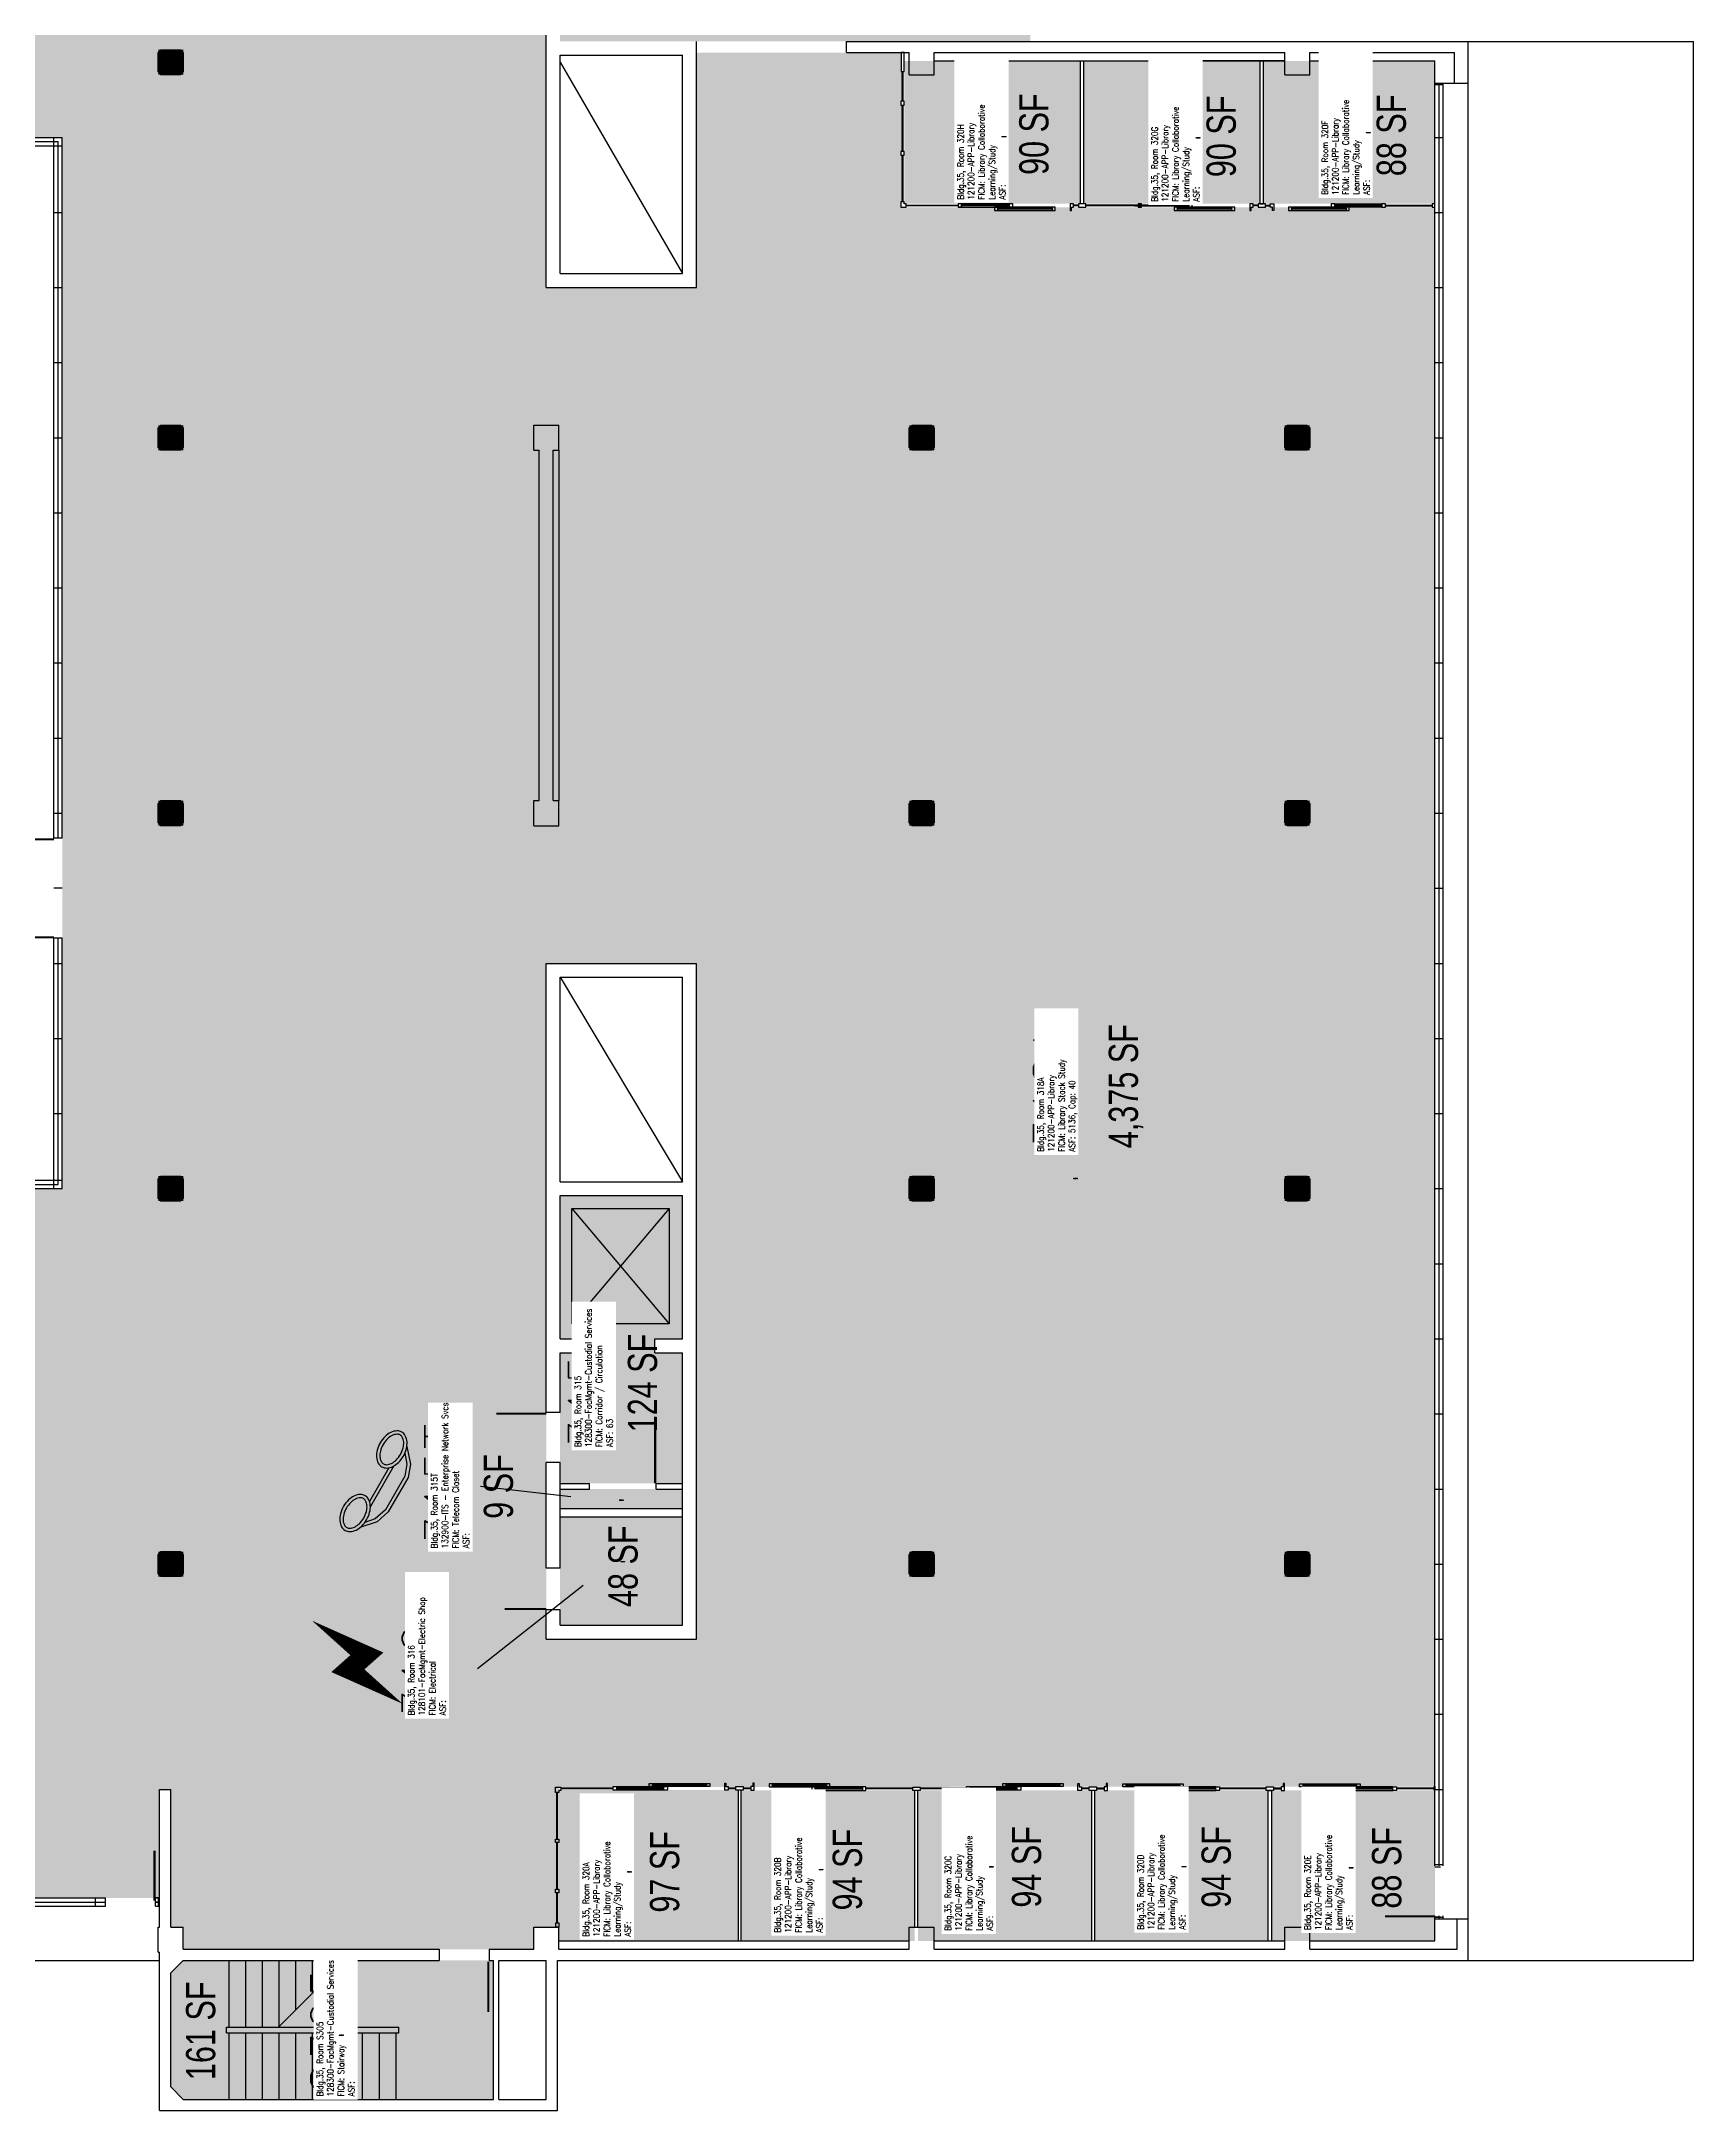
# Model space of a CAD drawing. Header units: inches. Extents: x 0 to 3525, y 0 to 2715.
# Drawn here: x 2337 to 3525, y 147 to 1635 of the extents above; entities that cross this region are included whole.
import ezdxf
from ezdxf.enums import TextEntityAlignment as Align

# ---------------------------------------------------------------- set-up
doc = ezdxf.new("R2010")
doc.units = ezdxf.units.IN
doc.header["$LTSCALE"] = 10
doc.header["$MEASUREMENT"] = 0
doc.layers.get('0').update_dxf_attribs({"linetype": 'CONTINUOUS'})
for name, color, linetype in [('A-DOOR', 2, 'CONTINUOUS'), ('A-FLOR', 3, 'CONTINUOUS'), ('A-GLAZ', 1, 'CONTINUOUS'), ('A-GLAZ-SILL', 2, 'CONTINUOUS'), ('A-IDEN-ICON', 4, 'CONTINUOUS'), ('A-IDEN-RNUM', 7, 'CONTINUOUS'), ('A-IDEN-SNUM', 4, 'CONTINUOUS'), ('A-IDEN-VNUM', 4, 'CONTINUOUS'), ('A-ROOF', 2, 'CONTINUOUS'), ('A-SWAL', 5, 'CONTINUOUS'), ('A-WALL', 5, 'CONTINUOUS'), ('A-WALL-PATT', 7, 'CONTINUOUS'), ('AREA-TEXT', 3, 'CONTINUOUS'), ('Rooms-Category-Color', 7, 'CONTINUOUS'), ('Rooms-College-Color', 7, 'CONTINUOUS'), ('Rooms-Department-Color', 7, 'CONTINUOUS'), ('Rooms-Division-Color', 7, 'CONTINUOUS'), ('Rooms-Information', 7, 'CONTINUOUS')]:
    doc.layers.add(name, color=color, linetype=linetype)
doc.styles.add('AREA', font='arial.ttf', dxfattribs={"width": 0.75, "height": 21})
doc.styles.add('ROOMSNUMBER', font='TXT.SHX', dxfattribs={"height": 0.03})
doc.styles.add('ROOMVNUMBER', font='simplex.shx', dxfattribs={"width": 0.85})

# ---------------------------------------------------------------- blocks, each defined once
blk = doc.blocks.new('CPELECT')
blk.add_lwpolyline([(0.0623, 0.0629, 0, 0.03, 0), (0.0105, -0.0168, 0.03, 0.03, 0), (-0.0105, 0.0068, 0.03, 0, 0), (-0.0623, -0.0729, 0.03, 0, 0)], format="xyseb")
blk = doc.blocks.new('COL')
at = {"layer": 'A-SWAL'}
blk.add_lwpolyline([(9, 7), (9, -7), (7, -9), (-7, -9), (-9, -7), (-9, 7), (-7, 9), (7, 9)], close=True, dxfattribs=at)
at = {"layer": 'A-WALL-PATT', "const_width": 18}
blk.add_lwpolyline([(0, 9), (0, -9)], dxfattribs=at)
blk = doc.blocks.new('CPPHONE')
for p, q in [((0.0096, 0.0252), (-0.0196, -0.0252)), ((0.0169, 0.0279), (-0.0182, -0.0329))]:
    blk.add_line(p, q)
for points in [[(0.0288, 0.0786, 0.139889), (0.0216, 0.0804, 0.107118), (0.0122, 0.0781, 0.079812), (0.0039, 0.0722, 0.067459), (-0.0035, 0.0626, 0.067459), (-0.008, 0.0515, 0.079812), (-0.009, 0.0413, 0.107118), (-0.0064, 0.032, 0.139889), (-0.0012, 0.0267, 0.139889), (0.0061, 0.0248, 0.107118), (0.0155, 0.0272, 0.079812), (0.0238, 0.0331, 0.067459), (0.0312, 0.0426, 0.067459), (0.0357, 0.0538, 0.079812), (0.0367, 0.0639, 0.107118), (0.034, 0.0732, 0.139889)], [(0.0263, 0.0743, 0.139889), (0.0218, 0.0754, 0.107118), (0.0144, 0.0736, 0.079812), (0.0074, 0.0686, 0.067459), (0.0008, 0.0601, 0.067459), (-0.0032, 0.0502, 0.079812), (-0.004, 0.0417, 0.107118), (-0.0019, 0.0344, 0.139889), (0.0013, 0.031, 0.139889), (0.0059, 0.0298, 0.107118), (0.0133, 0.0317, 0.079812), (0.0203, 0.0367, 0.067459), (0.0268, 0.0451, 0.067459), (0.0309, 0.055, 0.079812), (0.0317, 0.0636, 0.107118), (0.0296, 0.0709, 0.139889)], [(-0.0262, -0.0167, 0.139889), (-0.0334, -0.0148, 0.107118), (-0.0428, -0.0172, 0.079812), (-0.0511, -0.0231, 0.067459), (-0.0585, -0.0326, 0.067459), (-0.063, -0.0438, 0.079812), (-0.064, -0.0539, 0.107118), (-0.0614, -0.0632, 0.139889), (-0.0562, -0.0686, 0.139889), (-0.0489, -0.0704, 0.107118), (-0.0395, -0.0681, 0.079812), (-0.0312, -0.0622, 0.067459), (-0.0238, -0.0526, 0.067459), (-0.0193, -0.0415, 0.079812), (-0.0183, -0.0313, 0.107118), (-0.021, -0.022, 0.139889)], [(-0.0287, -0.021, 0.139889), (-0.0332, -0.0198, 0.107118), (-0.0406, -0.0217, 0.079812), (-0.0476, -0.0267, 0.067459), (-0.0542, -0.0351, 0.067459), (-0.0582, -0.045, 0.079812), (-0.059, -0.0536, 0.107118), (-0.0569, -0.0609, 0.139889), (-0.0537, -0.0643, 0.139889), (-0.0491, -0.0654, 0.107118), (-0.0417, -0.0636, 0.079812), (-0.0347, -0.0586, 0.067459), (-0.0282, -0.0501, 0.067459), (-0.0241, -0.0402, 0.079812), (-0.0233, -0.0317, 0.107118), (-0.0254, -0.0244, 0.139889)]]:
    blk.add_lwpolyline(points, format="xyb", close=True)
for points in [[(0.0364, 0.0572), (0.0417, 0.0308), (0.0382, 0.0108), (0.0082, -0.0411), (-0.0083, -0.0558), (-0.0338, -0.0645)], [(0.0334, 0.047), (0.0366, 0.0307), (0.0334, 0.0126), (0.0043, -0.0379), (-0.0109, -0.0514), (-0.0265, -0.0567)]]:
    blk.add_lwpolyline(points)

msp = doc.modelspace()

# ---------------------------------------------------------------- hatches: boundary and pattern name
at = {"layer": 'Rooms-Category-Color', "true_color": 0x99d7b2}
for points in [[(1077, 547.2), (1077, 672), (1077, 801), (1073, 801), (1071, 803), (1071, 810), (1050, 810), (1050, 1566), (2352, 1566), (2352, 810), (2328, 810), (2328, 543), (1899, 543), (1899, 533), (1897, 531), (1893, 531), (1893, 300), (2422, 300), (2422, 378), (2430, 378), (2430, 279), (2439, 279), (2439, 263), (2691, 263), (2691, 279), (2709, 279), (2709, 486), (2700, 486), (2700, 972), (2808, 972), (2808, 1458), (2700, 1458), (2700, 1566), (2700, 1728), (2710, 1728), (2710, 1635), (2808, 1635), (2916, 1635), (2967, 1635), (2973, 1635), (3048, 1635), (3048, 1882), (3048, 1890), (3085, 1890), (3085, 1893), (3085, 2052), (3085, 2160), (3085, 2260), (3048, 2260), (3048, 2268), (3048, 2421), (3048, 2529), (2708, 2529), (2708, 2427), (2708, 2421), (2708, 2322), (2700, 2322), (2700, 2328), (2700, 2422), (2541, 2422), (2535, 2422), (2519, 2422), (2518, 2422), (2507, 2422), (2483, 2422), (2482, 2422), (2471, 2422), (2436, 2422), (2430, 2422), (2430, 2322), (2422, 2322), (2422, 2529), (1088, 2529), (1088, 2322), (1080, 2322), (1080, 2422), (1074, 2422), (921, 2422), (915, 2422), (899, 2422), (898, 2422), (894.4, 2422), (863, 2422), (862, 2422), (858.4, 2422), (810, 2422), (810, 2325), (810, 2322), (802, 2322), (802, 2421), (802, 2427), (802, 2529), (540, 2529), (300, 2529), (300, 2439), (300, 2435), (300, 2421), (300, 2331), (300, 2323), (270, 2323), (270, 2169), (279, 2169), (279, 2163), (300, 2163), (435, 2163), (435, 2107), (435, 2071), (435, 1837), (435, 1801), (435, 1785), (492, 1785), (528, 1785), (537, 1785), (543, 1785), (543, 1772), (543, 1736), (543, 1623), (554, 1623), (559, 1623), (590, 1623), (595, 1623), (645, 1623), (651, 1623), (655, 1623), (691, 1623), (702, 1623), (702, 1620), (806, 1620), (807, 1620), (810, 1620), (810, 1461), (810, 1350), (810, 1305.5), (810, 1263.5), (810, 1188.6), (810, 1146.6), (810, 957.6), (810, 810), (810, 549), (817, 549), (819, 547.2), (1076.7, 547.2)], [(2808, 972), (2808, 1458), (2808, 1543), (2808, 1610), (2808, 1627), (2916, 1627), (2955.2, 1627), (2955, 1515.7), (3339, 1515.7), (3339, 1095), (3339, 380), (2709, 379.7), (2709, 486), (2808, 486), (2808, 537), (2808, 543), (2808, 611), (2808, 647), (2808, 648), (2808, 652), (2808, 672), (2808, 678), (2808, 702), (2808, 805), (2808, 808), (2808, 812)], [(2957.4, 1518.2), (3084.1, 1518.2), (3084.1, 1621), (2957.4, 1621)], [(3086.4, 1518.2), (3213.2, 1518.2), (3213.2, 1621), (3086.4, 1621)], [(3215.7, 1518.2), (3339, 1518.2), (3339, 1621), (3215.7, 1621)], [(2709, 269), (2837.9, 269), (2837.9, 377.5), (2709, 377.5)], [(2840.2, 269), (2964.9, 269), (2964.9, 377.2), (2840.2, 377.2)], [(2967.2, 377.2), (3092, 377.2), (3092, 269), (2967.2, 269)], [(3094.4, 269), (3219.1, 269), (3219.1, 377.3), (3094.4, 377.3)], [(3221.6, 377.3), (3339, 377.3), (3339, 269), (3221.6, 269)]]:
    msp.add_hatch(color=253, dxfattribs=at).paths.add_polyline_path(points)
at = {"layer": 'Rooms-Category-Color', "true_color": 0xadadad}
for points in [[(2710, 692), (2730, 692), (2730, 702), (2710, 702), (2710, 805), (2798, 805), (2798, 702), (2778, 702), (2778, 692), (2798, 692), (2798, 648), (2798, 647), (2798, 611), (2798, 598), (2779, 598), (2774, 598), (2738, 598), (2731, 598), (2710, 598), (2710, 611), (2710, 613), (2710, 647), (2710, 648), (2710, 649)], [(2710, 580), (2798, 580), (2798, 594), (2710, 594)], [(2710, 537), (2710, 533), (2710, 507), (2710, 503), (2710, 496), (2798, 496), (2798, 574), (2710, 574)], [(2659, 255), (2623, 255), (2439, 255), (2430, 246), (2430, 164), (2439, 155), (2662, 155), (2662, 213), (2662, 255)]]:
    msp.add_hatch(color=253, dxfattribs=at).paths.add_polyline_path(points)
at = {"layer": 'Rooms-College-Color', "true_color": 0x80bc67}
for points in [[(1077, 547.2), (1077, 672), (1077, 801), (1073, 801), (1071, 803), (1071, 810), (1050, 810), (1050, 1566), (2352, 1566), (2352, 810), (2328, 810), (2328, 543), (1899, 543), (1899, 533), (1897, 531), (1893, 531), (1893, 300), (2422, 300), (2422, 378), (2430, 378), (2430, 279), (2439, 279), (2439, 263), (2691, 263), (2691, 279), (2709, 279), (2709, 486), (2700, 486), (2700, 972), (2808, 972), (2808, 1458), (2700, 1458), (2700, 1566), (2700, 1728), (2710, 1728), (2710, 1635), (2808, 1635), (2916, 1635), (2967, 1635), (2973, 1635), (3048, 1635), (3048, 1882), (3048, 1890), (3085, 1890), (3085, 1893), (3085, 2052), (3085, 2160), (3085, 2260), (3048, 2260), (3048, 2268), (3048, 2421), (3048, 2529), (2708, 2529), (2708, 2427), (2708, 2421), (2708, 2322), (2700, 2322), (2700, 2328), (2700, 2422), (2541, 2422), (2535, 2422), (2519, 2422), (2518, 2422), (2507, 2422), (2483, 2422), (2482, 2422), (2471, 2422), (2436, 2422), (2430, 2422), (2430, 2322), (2422, 2322), (2422, 2529), (1088, 2529), (1088, 2322), (1080, 2322), (1080, 2422), (1074, 2422), (921, 2422), (915, 2422), (899, 2422), (898, 2422), (894.4, 2422), (863, 2422), (862, 2422), (858.4, 2422), (810, 2422), (810, 2325), (810, 2322), (802, 2322), (802, 2421), (802, 2427), (802, 2529), (540, 2529), (300, 2529), (300, 2439), (300, 2435), (300, 2421), (300, 2331), (300, 2323), (270, 2323), (270, 2169), (279, 2169), (279, 2163), (300, 2163), (435, 2163), (435, 2107), (435, 2071), (435, 1837), (435, 1801), (435, 1785), (492, 1785), (528, 1785), (537, 1785), (543, 1785), (543, 1772), (543, 1736), (543, 1623), (554, 1623), (559, 1623), (590, 1623), (595, 1623), (645, 1623), (651, 1623), (655, 1623), (691, 1623), (702, 1623), (702, 1620), (806, 1620), (807, 1620), (810, 1620), (810, 1461), (810, 1350), (810, 1305.5), (810, 1263.5), (810, 1188.6), (810, 1146.6), (810, 957.6), (810, 810), (810, 549), (817, 549), (819, 547.2), (1076.7, 547.2)], [(2808, 972), (2808, 1458), (2808, 1543), (2808, 1610), (2808, 1627), (2916, 1627), (2955.2, 1627), (2955, 1515.7), (3339, 1515.7), (3339, 1095), (3339, 380), (2709, 379.7), (2709, 486), (2808, 486), (2808, 537), (2808, 543), (2808, 611), (2808, 647), (2808, 648), (2808, 652), (2808, 672), (2808, 678), (2808, 702), (2808, 805), (2808, 808), (2808, 812)], [(2710, 692), (2730, 692), (2730, 702), (2710, 702), (2710, 805), (2798, 805), (2798, 702), (2778, 702), (2778, 692), (2798, 692), (2798, 648), (2798, 647), (2798, 611), (2798, 598), (2779, 598), (2774, 598), (2738, 598), (2731, 598), (2710, 598), (2710, 611), (2710, 613), (2710, 647), (2710, 648), (2710, 649)]]:
    msp.add_hatch(color=83, dxfattribs=at).paths.add_polyline_path(points)
at = {"layer": 'Rooms-College-Color', "true_color": 0xadadad}
for points in [[(2957.4, 1518.2), (3084.1, 1518.2), (3084.1, 1621), (2957.4, 1621)], [(3086.4, 1518.2), (3213.2, 1518.2), (3213.2, 1621), (3086.4, 1621)], [(3215.7, 1518.2), (3339, 1518.2), (3339, 1621), (3215.7, 1621)], [(2710, 580), (2798, 580), (2798, 594), (2710, 594)], [(2710, 537), (2710, 533), (2710, 507), (2710, 503), (2710, 496), (2798, 496), (2798, 574), (2710, 574)], [(2709, 269), (2837.9, 269), (2837.9, 377.5), (2709, 377.5)], [(2840.2, 269), (2964.9, 269), (2964.9, 377.2), (2840.2, 377.2)], [(2967.2, 377.2), (3092, 377.2), (3092, 269), (2967.2, 269)], [(3094.4, 269), (3219.1, 269), (3219.1, 377.3), (3094.4, 377.3)], [(3221.6, 377.3), (3339, 377.3), (3339, 269), (3221.6, 269)], [(2659, 255), (2623, 255), (2439, 255), (2430, 246), (2430, 164), (2439, 155), (2662, 155), (2662, 213), (2662, 255)]]:
    msp.add_hatch(color=253, dxfattribs=at).paths.add_polyline_path(points)
at = {"layer": 'Rooms-Department-Color', "true_color": 0x62f98f}
for points in [[(1077, 547.2), (1077, 672), (1077, 801), (1073, 801), (1071, 803), (1071, 810), (1050, 810), (1050, 1566), (2352, 1566), (2352, 810), (2328, 810), (2328, 543), (1899, 543), (1899, 533), (1897, 531), (1893, 531), (1893, 300), (2422, 300), (2422, 378), (2430, 378), (2430, 279), (2439, 279), (2439, 263), (2691, 263), (2691, 279), (2709, 279), (2709, 486), (2700, 486), (2700, 972), (2808, 972), (2808, 1458), (2700, 1458), (2700, 1566), (2700, 1728), (2710, 1728), (2710, 1635), (2808, 1635), (2916, 1635), (2967, 1635), (2973, 1635), (3048, 1635), (3048, 1882), (3048, 1890), (3085, 1890), (3085, 1893), (3085, 2052), (3085, 2160), (3085, 2260), (3048, 2260), (3048, 2268), (3048, 2421), (3048, 2529), (2708, 2529), (2708, 2427), (2708, 2421), (2708, 2322), (2700, 2322), (2700, 2328), (2700, 2422), (2541, 2422), (2535, 2422), (2519, 2422), (2518, 2422), (2507, 2422), (2483, 2422), (2482, 2422), (2471, 2422), (2436, 2422), (2430, 2422), (2430, 2322), (2422, 2322), (2422, 2529), (1088, 2529), (1088, 2322), (1080, 2322), (1080, 2422), (1074, 2422), (921, 2422), (915, 2422), (899, 2422), (898, 2422), (894.4, 2422), (863, 2422), (862, 2422), (858.4, 2422), (810, 2422), (810, 2325), (810, 2322), (802, 2322), (802, 2421), (802, 2427), (802, 2529), (540, 2529), (300, 2529), (300, 2439), (300, 2435), (300, 2421), (300, 2331), (300, 2323), (270, 2323), (270, 2169), (279, 2169), (279, 2163), (300, 2163), (435, 2163), (435, 2107), (435, 2071), (435, 1837), (435, 1801), (435, 1785), (492, 1785), (528, 1785), (537, 1785), (543, 1785), (543, 1772), (543, 1736), (543, 1623), (554, 1623), (559, 1623), (590, 1623), (595, 1623), (645, 1623), (651, 1623), (655, 1623), (691, 1623), (702, 1623), (702, 1620), (806, 1620), (807, 1620), (810, 1620), (810, 1461), (810, 1350), (810, 1305.5), (810, 1263.5), (810, 1188.6), (810, 1146.6), (810, 957.6), (810, 810), (810, 549), (817, 549), (819, 547.2), (1076.7, 547.2)], [(2808, 972), (2808, 1458), (2808, 1543), (2808, 1610), (2808, 1627), (2916, 1627), (2955.2, 1627), (2955, 1515.7), (3339, 1515.7), (3339, 1095), (3339, 380), (2709, 379.7), (2709, 486), (2808, 486), (2808, 537), (2808, 543), (2808, 611), (2808, 647), (2808, 648), (2808, 652), (2808, 672), (2808, 678), (2808, 702), (2808, 805), (2808, 808), (2808, 812)], [(2957.4, 1518.2), (3084.1, 1518.2), (3084.1, 1621), (2957.4, 1621)], [(3086.4, 1518.2), (3213.2, 1518.2), (3213.2, 1621), (3086.4, 1621)], [(3215.7, 1518.2), (3339, 1518.2), (3339, 1621), (3215.7, 1621)], [(2709, 269), (2837.9, 269), (2837.9, 377.5), (2709, 377.5)], [(2840.2, 269), (2964.9, 269), (2964.9, 377.2), (2840.2, 377.2)], [(2967.2, 377.2), (3092, 377.2), (3092, 269), (2967.2, 269)], [(3094.4, 269), (3219.1, 269), (3219.1, 377.3), (3094.4, 377.3)], [(3221.6, 377.3), (3339, 377.3), (3339, 269), (3221.6, 269)]]:
    msp.add_hatch(color=91, dxfattribs=at).paths.add_polyline_path(points)
at = {"layer": 'Rooms-Department-Color', "true_color": 0xacacac}
for points in [[(2710, 692), (2730, 692), (2730, 702), (2710, 702), (2710, 805), (2798, 805), (2798, 702), (2778, 702), (2778, 692), (2798, 692), (2798, 648), (2798, 647), (2798, 611), (2798, 598), (2779, 598), (2774, 598), (2738, 598), (2731, 598), (2710, 598), (2710, 611), (2710, 613), (2710, 647), (2710, 648), (2710, 649)], [(2710, 580), (2798, 580), (2798, 594), (2710, 594)], [(2710, 537), (2710, 533), (2710, 507), (2710, 503), (2710, 496), (2798, 496), (2798, 574), (2710, 574)], [(2659, 255), (2623, 255), (2439, 255), (2430, 246), (2430, 164), (2439, 155), (2662, 155), (2662, 213), (2662, 255)]]:
    msp.add_hatch(color=253, dxfattribs=at).paths.add_polyline_path(points)
at = {"layer": 'Rooms-Division-Color', "true_color": 0x62f98f}
for points in [[(1077, 547.2), (1077, 672), (1077, 801), (1073, 801), (1071, 803), (1071, 810), (1050, 810), (1050, 1566), (2352, 1566), (2352, 810), (2328, 810), (2328, 543), (1899, 543), (1899, 533), (1897, 531), (1893, 531), (1893, 300), (2422, 300), (2422, 378), (2430, 378), (2430, 279), (2439, 279), (2439, 263), (2691, 263), (2691, 279), (2709, 279), (2709, 486), (2700, 486), (2700, 972), (2808, 972), (2808, 1458), (2700, 1458), (2700, 1566), (2700, 1728), (2710, 1728), (2710, 1635), (2808, 1635), (2916, 1635), (2967, 1635), (2973, 1635), (3048, 1635), (3048, 1882), (3048, 1890), (3085, 1890), (3085, 1893), (3085, 2052), (3085, 2160), (3085, 2260), (3048, 2260), (3048, 2268), (3048, 2421), (3048, 2529), (2708, 2529), (2708, 2427), (2708, 2421), (2708, 2322), (2700, 2322), (2700, 2328), (2700, 2422), (2541, 2422), (2535, 2422), (2519, 2422), (2518, 2422), (2507, 2422), (2483, 2422), (2482, 2422), (2471, 2422), (2436, 2422), (2430, 2422), (2430, 2322), (2422, 2322), (2422, 2529), (1088, 2529), (1088, 2322), (1080, 2322), (1080, 2422), (1074, 2422), (921, 2422), (915, 2422), (899, 2422), (898, 2422), (894.4, 2422), (863, 2422), (862, 2422), (858.4, 2422), (810, 2422), (810, 2325), (810, 2322), (802, 2322), (802, 2421), (802, 2427), (802, 2529), (540, 2529), (300, 2529), (300, 2439), (300, 2435), (300, 2421), (300, 2331), (300, 2323), (270, 2323), (270, 2169), (279, 2169), (279, 2163), (300, 2163), (435, 2163), (435, 2107), (435, 2071), (435, 1837), (435, 1801), (435, 1785), (492, 1785), (528, 1785), (537, 1785), (543, 1785), (543, 1772), (543, 1736), (543, 1623), (554, 1623), (559, 1623), (590, 1623), (595, 1623), (645, 1623), (651, 1623), (655, 1623), (691, 1623), (702, 1623), (702, 1620), (806, 1620), (807, 1620), (810, 1620), (810, 1461), (810, 1350), (810, 1305.5), (810, 1263.5), (810, 1188.6), (810, 1146.6), (810, 957.6), (810, 810), (810, 549), (817, 549), (819, 547.2), (1076.7, 547.2)], [(2808, 972), (2808, 1458), (2808, 1543), (2808, 1610), (2808, 1627), (2916, 1627), (2955.2, 1627), (2955, 1515.7), (3339, 1515.7), (3339, 1095), (3339, 380), (2709, 379.7), (2709, 486), (2808, 486), (2808, 537), (2808, 543), (2808, 611), (2808, 647), (2808, 648), (2808, 652), (2808, 672), (2808, 678), (2808, 702), (2808, 805), (2808, 808), (2808, 812)], [(2957.4, 1518.2), (3084.1, 1518.2), (3084.1, 1621), (2957.4, 1621)], [(3086.4, 1518.2), (3213.2, 1518.2), (3213.2, 1621), (3086.4, 1621)], [(3215.7, 1518.2), (3339, 1518.2), (3339, 1621), (3215.7, 1621)], [(2709, 269), (2837.9, 269), (2837.9, 377.5), (2709, 377.5)], [(2840.2, 269), (2964.9, 269), (2964.9, 377.2), (2840.2, 377.2)], [(2967.2, 377.2), (3092, 377.2), (3092, 269), (2967.2, 269)], [(3094.4, 269), (3219.1, 269), (3219.1, 377.3), (3094.4, 377.3)], [(3221.6, 377.3), (3339, 377.3), (3339, 269), (3221.6, 269)]]:
    msp.add_hatch(color=91, dxfattribs=at).paths.add_polyline_path(points)
at = {"layer": 'Rooms-Division-Color', "true_color": 0xadadad}
for points in [[(2710, 692), (2730, 692), (2730, 702), (2710, 702), (2710, 805), (2798, 805), (2798, 702), (2778, 702), (2778, 692), (2798, 692), (2798, 648), (2798, 647), (2798, 611), (2798, 598), (2779, 598), (2774, 598), (2738, 598), (2731, 598), (2710, 598), (2710, 611), (2710, 613), (2710, 647), (2710, 648), (2710, 649)], [(2710, 580), (2798, 580), (2798, 594), (2710, 594)], [(2710, 537), (2710, 533), (2710, 507), (2710, 503), (2710, 496), (2798, 496), (2798, 574), (2710, 574)], [(2659, 255), (2623, 255), (2439, 255), (2430, 246), (2430, 164), (2439, 155), (2662, 155), (2662, 213), (2662, 255)]]:
    msp.add_hatch(color=253, dxfattribs=at).paths.add_polyline_path(points)

# ---------------------------------------------------------------- linework, layer by layer
at = {"layer": 'A-DOOR'}
for points in [[(2996.3, 1518.2), (2996.3, 1516), (2998.6, 1516), (2998.6, 1518.2)], [(3022.4, 1515.7), (3022.4, 1513.5), (3024.6, 1513.5), (3024.6, 1515.7)], [(3063.7, 1515.7), (3063.7, 1513.5), (3065.9, 1513.5), (3065.9, 1515.7)], [(3151.6, 1515.7), (3151.6, 1513.5), (3153.8, 1513.5), (3153.8, 1515.7)], [(3192.8, 1515.7), (3192.8, 1513.5), (3195.1, 1513.5), (3195.1, 1515.7)], [(3233.8, 1515.7), (3233.8, 1513.5), (3236.1, 1513.5), (3236.1, 1515.7)], [(3275.1, 1515.7), (3275.1, 1513.5), (3277.4, 1513.5), (3277.4, 1515.7)], [(2774.1, 380), (2774.1, 382.2), (2776.4, 382.2), (2776.4, 380)], [(2815.4, 380), (2815.4, 382.2), (2817.7, 382.2), (2817.7, 380)], [(2862.6, 379.8), (2862.6, 382.1), (2860.3, 382.1), (2860.3, 379.8)], [(2903.8, 379.8), (2903.8, 382.1), (2901.6, 382.1), (2901.6, 379.8)], [(3028.3, 380), (3028.3, 382.2), (3030.5, 382.2), (3030.5, 380)], [(3069.5, 380), (3069.5, 382.2), (3071.8, 382.2), (3071.8, 380)], [(3114.5, 379.8), (3114.5, 382.1), (3116.7, 382.1), (3116.7, 379.8)], [(3155.7, 379.8), (3155.7, 382.1), (3158, 382.1), (3158, 379.8)], [(3241.7, 379.8), (3241.7, 382.1), (3243.9, 382.1), (3243.9, 379.8)], [(3282.9, 379.8), (3282.9, 382.1), (3285.2, 382.1), (3285.2, 379.8)]]:
    msp.add_lwpolyline(points, close=True, dxfattribs=at)
for points in [[(3032.9, 1518.2), (2998.5, 1518.2)], [(2998.6, 1515.7), (3032.9, 1515.7)], [(3063.7, 1515.7), (3024.6, 1515.7)], [(3024.6, 1513.5), (3063.7, 1513.5)], [(3192.8, 1515.7), (3153.8, 1515.7)], [(3153.8, 1513.5), (3192.8, 1513.5)], [(3275.1, 1515.7), (3236, 1515.7)], [(3236.1, 1513.5), (3275.1, 1513.5)], [(2750.3, 380), (2784.6, 380)], [(2784.6, 377.5), (2750.3, 377.5)], [(2815.4, 380), (2776.3, 380)], [(2776.4, 382.2), (2815.4, 382.2)], [(2901.6, 382.1), (2862.6, 382.1)], [(2862.6, 379.8), (2901.7, 379.8)], [(2927.7, 379.8), (2893.4, 379.8)], [(2893.4, 377.3), (2927.7, 377.3)], [(3004.4, 380), (3038.7, 380)], [(3038.7, 377.5), (3004.4, 377.5)], [(3030.5, 382.2), (3069.5, 382.2)], [(3069.5, 380), (3030.5, 380)], [(3116.7, 382.1), (3155.7, 382.1)], [(3155.7, 379.8), (3116.7, 379.8)], [(3243.9, 382.1), (3282.9, 382.1)], [(3282.9, 379.8), (3243.9, 379.8)]]:
    msp.add_lwpolyline(points, dxfattribs=at)
for points in [[(2346, 1061.2, 1.5, 1.5, 0), (2310, 1061.2, 0, 0, 0), (2310, 1060.5, 0, 0, 0.414214), (2347.5, 1026, 0, 0, 0.414214)], [(2346, 990.7, 1.5, 1.5, 0), (2310, 990.7, 0, 0, 0), (2310, 991.5, 0, 0, -0.414214), (2347.5, 1026, 0, 0, -0.414214)], [(2700, 648.2, 1.5, 1.5, 0), (2664, 648.2, 0, 0, 0), (2664, 647.5, 0, 0, 0.414214), (2701.5, 613, 0, 0, 0.414214)], [(2778.3, 598, 1.5, 1.5, 0), (2778.3, 646, 0, 0, 0), (2777.5, 646, 0, 0, 0.414214), (2731, 596.5, 0, 0, 0.414214)], [(2700, 507.7, 1.5, 1.5, 0), (2670, 507.7, 0, 0, 0), (2670, 508.5, 0, 0, -0.414214), (2701.5, 537, 0, 0, -0.414214)], [(2418.3, 298, 1.5, 1.5, 0), (2418.3, 334, 0, 0, 0), (2417.5, 334, 0, 0, 0.414214), (2383, 296.5, 0, 0, 0.414214)], [(3339, 286.7, 1.5, 1.5, 0), (3303, 286.7, 0, 0, 0), (3303, 287.5, 0, 0, -0.414214), (3340.5, 322, 0, 0, -0.414214)], [(2658.3, 254, 1.5, 1.5, 0), (2658.3, 218, 0, 0, 0), (2657.5, 218, 0, 0, -0.414214), (2623, 255.5, 0, 0, -0.414214)]]:
    msp.add_lwpolyline(points, format="xyseb", dxfattribs=at)
at = {"layer": 'A-FLOR'}
for p, q in [((2710, 1620), (2798, 1468)), ((2710, 962), (2798, 815)), ((2718.5, 795.6), (2788.3, 795.6)), ((2718.5, 712.7), (2718.5, 795.6)), ((2788.3, 795.6), (2718.5, 712.7)), ((2718.5, 795.6), (2788.3, 712.7)), ((2788.3, 795.6), (2788.3, 712.7)), ((2788.3, 712.7), (2718.5, 712.7)), ((2472, 207), (2472, 255)), ((2484, 207), (2484, 255)), ((2496, 207), (2496, 255)), ((2555.4, 255), (2507.4, 207)), ((2508, 207.6), (2508, 255)), ((2520, 219.6), (2520, 255)), ((2532, 231.6), (2532, 255)), ((2544, 243.6), (2544, 255)), ((2470, 207), (2594, 207)), ((2470, 203), (2470, 207)), ((2470, 203), (2594, 203)), ((2472, 155), (2472, 203)), ((2484, 155), (2484, 203)), ((2496, 155), (2496, 203)), ((2508, 155), (2508, 203)), ((2520, 155), (2520, 203)), ((2532, 155), (2532, 203)), ((2544, 155), (2544, 203)), ((2556, 155), (2556, 203)), ((2568, 155), (2568, 203)), ((2580, 155), (2580, 203)), ((2592, 155), (2592, 203)), ((2594, 203), (2594, 207))]:
    msp.add_line(p, q, dxfattribs=at)
at = {"layer": 'A-GLAZ'}
for p, q in [((3339, 1604), (3345, 1604)), ((3342, 323), (3342, 1605)), ((2304, 1563), (2349, 1563)), ((2346, 1560), (2346, 1566)), ((2349, 1062), (2349, 1563)), ((3339, 1566), (3345, 1566)), ((2346, 1560), (2352, 1560)), ((2346, 1512), (2352, 1512)), ((3339, 1512), (3345, 1512)), ((2346, 1458), (2352, 1458)), ((3339, 1458), (3345, 1458)), ((2346, 1404), (2352, 1404)), ((3339, 1404), (3345, 1404)), ((2346, 1350), (2352, 1350)), ((3339, 1350), (3345, 1350)), ((2346, 1296), (2352, 1296)), ((3339, 1296), (3345, 1296)), ((2346, 1242), (2352, 1242)), ((3339, 1242), (3345, 1242)), ((2346, 1188), (2352, 1188)), ((3339, 1188), (3345, 1188)), ((2346, 1134), (2352, 1134)), ((3339, 1134), (3345, 1134)), ((2346, 1080), (2352, 1080)), ((3339, 1080), (3345, 1080)), ((3339, 1026), (3345, 1026)), ((2349, 813), (2349, 990)), ((2346, 972), (2352, 972)), ((3339, 972), (3345, 972)), ((2346, 918), (2352, 918)), ((3339, 918), (3345, 918)), ((2346, 864), (2352, 864)), ((3339, 864), (3345, 864)), ((2169, 813), (2349, 813)), ((2346, 816), (2352, 816)), ((2346, 810), (2346, 816)), ((3339, 810), (3345, 810)), ((3339, 756), (3345, 756)), ((3339, 702), (3345, 702)), ((3339, 648), (3345, 648)), ((3339, 594), (3345, 594)), ((3339, 540), (3345, 540)), ((3339, 486), (3345, 486)), ((3339, 432), (3345, 432)), ((3339, 378), (3345, 378)), ((3339, 324), (3345, 324)), ((2376, 294), (2376, 300)), ((2421, 300), (2421, 294)), ((1899, 297), (2383, 297)), ((2422, 297), (2419, 297)), ((2419, 297), (2421, 297)), ((3339, 286), (3345, 286)), ((3342, 285), (3342, 287))]:
    msp.add_line(p, q, dxfattribs=at)
for points in [[(2955.9, 1591.9), (2955.9, 1613.4)], [(2956.4, 1613.4), (2956.4, 1591.9)], [(2955.9, 1555.8), (2955.9, 1589.2)], [(2956.4, 1589.2), (2956.4, 1555.8)], [(2955.9, 1519.6), (2955.9, 1553.1)], [(2956.4, 1553.1), (2956.4, 1519.6)], [(2958.8, 1517.3), (2996.3, 1517.3)], [(2996.3, 1516.7), (2958.8, 1516.7)], [(3032.9, 1517.5), (2998.6, 1517.5)], [(2998.6, 1517), (3032.9, 1517)], [(3063.7, 1515), (3024.6, 1515)], [(3024.6, 1514.5), (3063.7, 1514.5)], [(3082.7, 1517.3), (3079.2, 1517.3)], [(3082.7, 1516.7), (3079.2, 1516.7)], [(3125.5, 1517.3), (3088, 1517.3)], [(3125.5, 1516.7), (3088, 1516.7)], [(3162, 1517.3), (3123, 1517.3)], [(3123, 1516.7), (3162, 1516.7)], [(3192.8, 1515), (3153.8, 1515)], [(3153.8, 1514.5), (3192.8, 1514.5)], [(3211.8, 1517.3), (3208.3, 1517.3)], [(3211.8, 1516.7), (3208.3, 1516.7)], [(3217.1, 1517.3), (3220.6, 1517.3)], [(3217.1, 1516.7), (3220.6, 1516.7)], [(3275.1, 1515), (3236.1, 1515)], [(3236.1, 1514.5), (3275.1, 1514.5)], [(3267, 1517.3), (3300.9, 1517.3)], [(3267, 1516.7), (3300.9, 1516.7)], [(3303.4, 1517.3), (3336.9, 1517.3)], [(3303.4, 1516.7), (3336.9, 1516.7)], [(2707.5, 375.8), (2707.5, 342.3)], [(2708, 342.3), (2708, 375.8)], [(2710.4, 378.9), (2748.1, 378.9)], [(2748.1, 378.9), (2710.4, 378.9)], [(2748.1, 378.3), (2710.4, 378.3)], [(2748.1, 378.3), (2710.4, 378.3)], [(2784.6, 378.9), (2750.6, 378.9)], [(2784.6, 378.3), (2750.6, 378.3)], [(2776.4, 381.2), (2815.4, 381.2)], [(2815.4, 380.7), (2776.4, 380.7)], [(2836.3, 378.9), (2830.8, 378.9)], [(2836.3, 378.3), (2830.8, 378.3)], [(2847.1, 378.9), (2841.6, 378.9)], [(2847.1, 378.3), (2841.6, 378.3)], [(2901.6, 381.1), (2862.6, 381.1)], [(2862.6, 380.5), (2901.6, 380.5)], [(2927.4, 378.9), (2893.4, 378.9)], [(2927.4, 378.9), (2893.4, 378.9)], [(2893.4, 378.3), (2927.4, 378.3)], [(2927.4, 378.3), (2893.4, 378.3)], [(2929.9, 378.9), (2963.5, 378.9)], [(2963.5, 378.9), (2929.9, 378.9)], [(2963.4, 378.3), (2929.9, 378.3)], [(2963.5, 378.3), (2929.9, 378.3)], [(3002.2, 378.9), (2968.8, 378.9)], [(3002.2, 378.3), (2968.8, 378.3)], [(3038.7, 378.9), (3004.7, 378.9)], [(3038.7, 378.3), (3004.7, 378.3)], [(3030.5, 381.2), (3069.5, 381.2)], [(3069.5, 380.7), (3030.5, 380.7)], [(3090.4, 378.9), (3084.8, 378.9)], [(3090.4, 378.9), (3084.8, 378.9)], [(3090.4, 378.3), (3084.8, 378.3)], [(3090.4, 378.3), (3084.8, 378.3)], [(3095.7, 378.9), (3101.1, 378.9)], [(3101.1, 378.9), (3095.7, 378.9)], [(3095.7, 378.3), (3101.1, 378.3)], [(3101.1, 378.3), (3095.7, 378.3)], [(3116.7, 381.1), (3155.7, 381.1)], [(3155.7, 380.5), (3116.7, 380.5)], [(3147.7, 378.9), (3181.5, 378.9)], [(3181.5, 378.9), (3147.7, 378.9)], [(3147.7, 378.3), (3181.5, 378.3)], [(3181.5, 378.3), (3147.7, 378.3)], [(3217.7, 378.9), (3184.1, 378.9)], [(3217.7, 378.3), (3184.1, 378.3)], [(3223, 378.9), (3228.4, 378.9)], [(3228.4, 378.9), (3223, 378.9)], [(3223, 378.3), (3228.4, 378.3)], [(3228.4, 378.3), (3223, 378.3)], [(3243.9, 381.1), (3282.9, 381.1)], [(3282.9, 380.5), (3243.9, 380.5)], [(3274.9, 378.9), (3308.7, 378.9)], [(3308.7, 378.9), (3274.9, 378.9)], [(3274.9, 378.3), (3308.7, 378.3)], [(3308.7, 378.3), (3274.9, 378.3)], [(3338.5, 378.9), (3311.3, 378.9)], [(3338.5, 378.3), (3311.3, 378.3)], [(2707.5, 339.7), (2707.5, 306.2)], [(2708, 306.2), (2708, 339.7)], [(2707.5, 303.5), (2707.5, 282.1)], [(2708, 282.1), (2708, 303.5)]]:
    msp.add_lwpolyline(points, dxfattribs=at)
at = {"layer": 'A-GLAZ-SILL'}
for p, q in [((3339, 323), (3339, 1605)), ((3345, 323), (3345, 1605)), ((2304, 1566), (2352, 1566)), ((2352, 1062), (2352, 1566)), ((2304, 1560), (2346, 1560)), ((2346, 1062), (2346, 1560)), ((2346, 816), (2346, 990)), ((2352, 810), (2352, 990)), ((2169, 816), (2346, 816)), ((2169, 810), (2352, 810)), ((1899, 300), (2383, 300)), ((2422, 300), (2419, 300)), ((2419, 300), (2422, 300)), ((2419, 300), (2421, 300)), ((1899, 294), (2383, 294)), ((2419, 294), (2422, 294)), ((3339, 285), (3339, 287)), ((3345, 285), (3345, 287))]:
    msp.add_line(p, q, dxfattribs=at)
at = {"layer": 'A-IDEN-ICON'}
msp.add_line((2726.5, 524.6), (2650.6, 464.8), dxfattribs=at)
msp.add_lwpolyline([(2652.7, 596), (2717.8, 588.7)], dxfattribs=at)
at = {"layer": 'A-ROOF'}
for p, q in [((3363, 1635), (3525, 1635)), ((3525, 255), (3525, 1635)), ((3363, 263), (3363, 1605)), ((1899, 255), (2422, 255)), ((3363, 255), (3525, 255))]:
    msp.add_line(p, q, dxfattribs=at)
at = {"layer": 'A-WALL'}
for p, q in [((2700, 1458), (2700, 1728)), ((2710, 1468), (2710, 1625)), ((2710, 1625), (2798, 1625)), ((2798, 1468), (2798, 1625)), ((2808, 1458), (2808, 1635)), ((2916, 1635), (3363, 1635)), ((2916, 1627), (2916, 1635)), ((2916, 1627), (2961, 1627)), ((2961, 1611), (2961, 1627)), ((2979, 1627), (3231, 1627)), ((2979, 1611), (2979, 1627)), ((3231, 1611), (3231, 1627)), ((3249, 1627), (3353, 1627)), ((3249, 1611), (3249, 1627)), ((3353, 1605), (3353, 1627)), ((3363, 1605), (3363, 1635)), ((2961, 1611), (2979, 1611)), ((2979, 1621), (3231, 1621)), ((3231, 1621), (3163, 1621)), ((3231, 1611), (3249, 1611)), ((3249, 1621), (3339, 1621)), ((3339, 1605), (3339, 1621)), ((3339, 1605), (3353, 1605)), ((3353, 1605), (3363, 1605)), ((2710, 1468), (2798, 1468)), ((2700, 1458), (2808, 1458)), ((2691, 1341), (2691, 1359)), ((2691, 1359), (2709, 1359)), ((2709, 1341), (2709, 1359)), ((2691, 1341), (2695, 1341)), ((2695, 1089), (2695, 1341)), ((2705, 1089), (2705, 1341)), ((2705, 1341), (2709, 1341)), ((2709, 1341), (2709, 1089)), ((2691, 1089), (2695, 1089)), ((2691, 1071), (2691, 1089)), ((2705, 1089), (2709, 1089)), ((2709, 1071), (2709, 1089)), ((2352, 1062), (2346, 1062)), ((2691, 1071), (2709, 1071)), ((2352, 1026), (2346, 1026)), ((2352, 990), (2346, 990)), ((2700, 649), (2700, 972)), ((2700, 972), (2808, 972)), ((2808, 486), (2808, 972)), ((2710, 815), (2710, 962)), ((2710, 962), (2798, 962)), ((2798, 815), (2798, 962)), ((2710, 815), (2798, 815)), ((2710, 702), (2710, 805)), ((2710, 805), (2798, 805)), ((2798, 702), (2798, 805)), ((2710, 702), (2730, 702)), ((2730, 692), (2730, 702)), ((2778, 702), (2798, 702)), ((2778, 692), (2778, 702)), ((2710, 649), (2710, 692)), ((2710, 692), (2730, 692)), ((2778, 692), (2798, 692)), ((2798, 496), (2798, 692)), ((2710, 649), (2700, 649)), ((2710, 613), (2700, 613)), ((2700, 537), (2700, 613)), ((2710, 537), (2710, 613)), ((2710, 598), (2731, 598)), ((2731, 594), (2731, 598)), ((2779, 594), (2779, 598)), ((2779, 598), (2798, 598)), ((2710, 594), (2731, 594)), ((2779, 594), (2798, 594)), ((2710, 580), (2798, 580)), ((2710, 574), (2798, 574)), ((2710, 537), (2700, 537)), ((2710, 507), (2700, 507)), ((2700, 486), (2700, 507)), ((2710, 496), (2710, 507)), ((2710, 496), (2798, 496)), ((2700, 486), (2808, 486)), ((2422, 279), (2422, 378)), ((2422, 378), (2430, 378)), ((2430, 279), (2430, 378)), ((3343, 322), (3339, 322)), ((2383, 294), (2383, 300)), ((2419, 294), (2419, 300)), ((3343, 286), (3339, 286)), ((3339, 285), (3355, 285)), ((3339, 269), (3339, 285)), ((3355, 285), (3363, 285)), ((3355, 263), (3355, 285)), ((3363, 255), (3363, 285)), ((2421, 279), (2422, 279)), ((2421, 261), (2421, 279)), ((2430, 279), (2439, 279)), ((2439, 263), (2439, 279)), ((2691, 279), (2709, 279)), ((2691, 263), (2691, 279)), ((2709, 263), (2709, 279)), ((2709, 269), (2961, 269)), ((2961, 279), (2979, 279)), ((2961, 263), (2961, 279)), ((2979, 263), (2979, 279)), ((2979, 269), (3231, 269)), ((3231, 279), (3249, 279)), ((3231, 263), (3231, 279)), ((3249, 263), (3249, 279)), ((3249, 269), (3339, 269)), ((2421, 261), (2422, 261)), ((2422, 147), (2422, 261)), ((2439, 255), (2430, 246)), ((2439, 263), (2623, 263)), ((2439, 255), (2623, 255)), ((2623, 263), (2623, 255)), ((2659, 263), (2659, 255)), ((2659, 263), (2691, 263)), ((2659, 255), (2662, 255)), ((2662, 155), (2662, 255)), ((2666, 255), (2700, 255)), ((2666, 155), (2666, 255)), ((2700, 155), (2700, 255)), ((2708, 255), (3363, 255)), ((2708, 147), (2708, 255)), ((2709, 263), (2961, 263)), ((2979, 263), (3231, 263)), ((3249, 263), (3355, 263)), ((2430, 164), (2430, 246)), ((2430, 164), (2439, 155)), ((2439, 155), (2662, 155)), ((2666, 155), (2700, 155)), ((2422, 147), (2708, 147))]:
    msp.add_line(p, q, dxfattribs=at)
for points in [[(2955.2, 1627), (2955.2, 1613.4), (2957.4, 1613.4), (2957.4, 1627)], [(3084.1, 1518.2), (3084.1, 1621), (3086.4, 1621), (3086.4, 1518.2)], [(3213.2, 1621), (3213.2, 1518.2), (3215.7, 1518.2), (3215.7, 1621)], [(2955, 1591.9), (2955, 1589.2), (2957.4, 1589.2), (2957.4, 1591.9)], [(2955, 1555.8), (2955, 1553.1), (2957.4, 1553.1), (2957.4, 1555.8)], [(2957.4, 1519.6), (2955, 1519.6), (2955, 1515.7), (2958.8, 1515.7), (2958.8, 1518.2), (2957.4, 1518.2)], [(2996.3, 1518.2), (2996.3, 1515.7), (2998.8, 1515.7), (2998.8, 1518.2)], [(3032.9, 1518.2), (3032.9, 1515.7), (3035.4, 1515.7), (3035.4, 1518.2)], [(3079.2, 1515.7), (3079.2, 1518.2), (3076.7, 1518.2), (3076.7, 1513.4), (3077.6, 1513.4), (3077.6, 1515.7)], [(3082.7, 1518.2), (3082.7, 1515.7), (3088, 1515.7), (3088, 1518.2)], [(3125.5, 1518.2), (3125.5, 1515.7), (3128, 1515.7), (3128, 1518.2)], [(3162, 1518.2), (3162, 1515.7), (3164.5, 1515.7), (3164.5, 1518.2)], [(3208.3, 1515.7), (3208.3, 1518.2), (3205.8, 1518.2), (3205.8, 1513.4), (3206.8, 1513.4), (3206.8, 1515.7)], [(3211.8, 1518.2), (3211.8, 1515.7), (3217.1, 1515.7), (3217.1, 1518.2)], [(3220.6, 1515.7), (3220.6, 1518.2), (3223.1, 1518.2), (3223.1, 1513.4), (3222.1, 1513.4), (3222.1, 1515.7)], [(3264.5, 1518.2), (3264.5, 1515.7), (3267, 1515.7), (3267, 1518.2)], [(3300.9, 1518.2), (3300.9, 1515.7), (3303.4, 1515.7), (3303.4, 1518.2)], [(3336.9, 1518.2), (3336.9, 1515.7), (3339, 1515.7), (3339, 1518.2)], [(2709, 375.8), (2706.6, 375.8), (2706.6, 379.7), (2710.4, 379.7), (2710.4, 377.2), (2709, 377.2)], [(2748.1, 377.5), (2748.1, 380), (2750.6, 380), (2750.6, 377.5)], [(2784.6, 377.5), (2784.6, 380), (2787.1, 380), (2787.1, 377.5)], [(2830.8, 380), (2830.8, 377.5), (2828.3, 377.5), (2828.3, 382.4), (2829.2, 382.4), (2829.2, 380)], [(2836.3, 377.5), (2836.3, 380), (2841.6, 380), (2841.6, 377.5)], [(2837.9, 377.5), (2837.9, 269), (2840.2, 269), (2840.2, 377.5)], [(2847.1, 380), (2847.1, 377.5), (2849.6, 377.5), (2849.6, 382.4), (2848.6, 382.4), (2848.6, 380)], [(2893.4, 377.3), (2893.4, 379.8), (2890.9, 379.8), (2890.9, 377.3)], [(2929.9, 377.3), (2929.9, 379.8), (2927.4, 379.8), (2927.4, 377.3)], [(2963.5, 377.2), (2963.5, 379.7), (2968.8, 379.7), (2968.8, 377.2)], [(2964.9, 377.2), (2964.8, 279), (2967.2, 279), (2967.2, 377.2)], [(3002.2, 377.5), (3002.2, 380), (3004.7, 380), (3004.7, 377.5)], [(3038.7, 377.5), (3038.7, 380), (3041.2, 380), (3041.2, 377.5)], [(3084.8, 379.8), (3084.8, 377.3), (3082.3, 377.3), (3082.3, 382.2), (3083.3, 382.2), (3083.3, 379.8)], [(3090.4, 377.3), (3090.4, 379.8), (3095.7, 379.8), (3095.7, 377.3)], [(3092, 377.3), (3092, 269), (3094.4, 269), (3094.4, 377.3)], [(3101.1, 379.8), (3101.1, 377.3), (3103.6, 377.3), (3103.6, 382.2), (3102.7, 382.2), (3102.7, 379.8)], [(3145.1, 377.3), (3145.1, 379.8), (3147.7, 379.8), (3147.7, 377.3)], [(3181.5, 377.3), (3181.5, 379.8), (3184.1, 379.8), (3184.1, 377.3)], [(3217.7, 377.3), (3217.7, 379.8), (3223, 379.8), (3223, 377.3)], [(3219.1, 268.8), (3219.1, 377.3), (3221.6, 377.3), (3221.6, 268.8)], [(3228.4, 379.8), (3228.4, 377.3), (3230.9, 377.3), (3230.9, 382.2), (3229.9, 382.2), (3229.9, 379.8)], [(3272.3, 377.3), (3272.3, 379.8), (3274.9, 379.8), (3274.9, 377.3)], [(3308.7, 377.3), (3308.7, 379.8), (3311.3, 379.8), (3311.3, 377.3)], [(3338.5, 377.5), (3338.5, 380), (3339, 380), (3339, 377.5)], [(2706.6, 339.7), (2706.6, 342.3), (2709, 342.3), (2709, 339.7)], [(2706.6, 303.5), (2706.6, 306.2), (2709, 306.2), (2709, 303.5)], [(2706.8, 279), (2706.8, 282.1), (2709, 282.1), (2709, 279)]]:
    msp.add_lwpolyline(points, close=True, dxfattribs=at)
for points in [[(3267, 1518.2), (3300.9, 1518.2)], [(3300.9, 1515.7), (3267, 1515.7)], [(3181.5, 379.8), (3147.7, 379.8)], [(3147.7, 377.3), (3181.5, 377.3)], [(3308.7, 379.8), (3274.9, 379.8)], [(3274.9, 377.3), (3308.7, 377.3)]]:
    msp.add_lwpolyline(points, dxfattribs=at)

# ---------------------------------------------------------------- block references
at = {"xscale": 0.9999999962747097, "yscale": 0.9999999962747097, "zscale": 0.9999999962747097}
for p in [(2430, 1620), (2430, 1350), (2970, 1350), (3240, 1350), (2430, 1080), (2970, 1080), (3240, 1080), (2430, 810), (2970, 810), (3240, 810), (2430, 540), (2970, 540), (3240, 540)]:
    msp.add_blockref('COL', p, dxfattribs=at)
at = {"layer": 'A-IDEN-ICON', "xscale": 480, "yscale": 480, "zscale": 480}
for name, p, rotation in [('CPPHONE', (2582.3, 597.2), 359.999999968984), ('CPELECT', (2561.8, 469.4), 89.99999996931751)]:
    msp.add_blockref(name, p, dxfattribs=dict(at, rotation=rotation))

# ---------------------------------------------------------------- texts
at = {"layer": 'A-IDEN-RNUM', "style": 'ROOMSNUMBER'}
for s, p in [('0320-H0', (3029.2, 1566.5)), ('0320-G0', (3168.7, 1565.7)), ('0320-F0', (3291.1, 1569.3)), ('0318-A0', (3080.5, 817.3)), ('0320-A0', (2759.9, 318.7)), ('0320-B0', (2897.7, 320.3)), ('0320-C0', (3020.2, 322.3)), ('0320-D0', (3158.6, 322.4)), ('0320-E0', (3278.8, 321.6)), ('S305-00', (2552.7, 201.2))]:
    msp.add_text(s, height=0.36, rotation=360, dxfattribs=at).set_placement(p, align=Align.MIDDLE)
for s, p in [('0315-00', (2729, 660.7)), ('0315-T0', (2754.2, 586)), ('0316-00', (2755.1, 541.7))]:
    msp.add_text(s, height=0.36, rotation=360, dxfattribs=at).set_placement(p, align=Align.MIDDLE_CENTER)
at = {"layer": 'A-IDEN-SNUM', "style": 'ROOMSNUMBER'}
for s, p in [('03500320H0', (3029.2, 1566.5)), ('03500320G0', (3168.7, 1565.7)), ('03500320F0', (3291.1, 1569.3)), ('03500318A0', (3080.5, 817.3)), ('03500320A0', (2759.9, 318.7)), ('03500320B0', (2897.7, 320.3)), ('03500320C0', (3020.2, 322.3)), ('03500320D0', (3158.6, 322.4)), ('03500320E0', (3278.8, 321.6)), ('0350S30500', (2552.7, 201.2))]:
    msp.add_text(s, height=0.36, rotation=360, dxfattribs=at).set_placement(p, align=Align.MIDDLE)
for s, p in [('0350031500', (2729, 660.7)), ('03500315T0', (2754.2, 586)), ('0350031600', (2755.1, 541.7))]:
    msp.add_text(s, height=0.36, rotation=360, dxfattribs=at).set_placement(p, align=Align.MIDDLE_CENTER)
at = {"layer": 'A-IDEN-VNUM', "style": 'ROOMVNUMBER', "width": 0.85}
for s, p in [('320H', (3014.4, 1568.3)), ('320G', (3153.9, 1567.5)), ('320F', (3276.3, 1571.2)), ('318A', (3066.1, 882.4)), ('320A', (2745.1, 320.6)), ('320B', (2882.9, 322.1)), ('320C', (3005.4, 324.1)), ('320D', (3143.8, 324.3)), ('320E', (3264, 323.4))]:
    msp.add_text(s, height=31.5, rotation=90, dxfattribs=at).set_placement(p, align=Align.MIDDLE)
for s, height, p in [('315', 32, (2731.9, 656.5)), ('315T', 32, (2628.7, 596.7)), ('316', 31.5, (2612.1, 462.4)), ('S305', 31.5, (2546.4, 204.4))]:
    msp.add_text(s, height=height, rotation=90, dxfattribs=at).set_placement(p, align=Align.MIDDLE_CENTER)
at = {"layer": 'AREA-TEXT', "style": 'AREA', "width": 0.75}
for s, p in [('90 SF', (3050.6, 1568.3)), ('90 SF', (3185.3, 1566.7)), ('88 SF', (3307.6, 1567.4)), ('4,375 SF', (3115, 883.7)), ('124 SF', (2769.2, 670.2)), ('9 SF', (2665.6, 595.8)), ('48 SF', (2755.2, 538.5)), ('97 SF', (2785.1, 318.7)), ('94 SF', (2916.5, 320.3)), ('94 SF', (3045.3, 322.3)), ('94 SF', (3181.7, 322.2)), ('88 SF', (3304.3, 321.6)), ('161 SF', (2451.5, 204.4))]:
    msp.add_text(s, height=21, rotation=90, dxfattribs=at).set_placement(p, align=Align.MIDDLE_CENTER)

# ---------------------------------------------------------------- next in the draw order: texts
at = {"layer": 'Rooms-Information', "attachment_point": 7, "rotation": 90, "style": 'ROOMVNUMBER', "bg_fill": 3, "box_fill_scale": 1.5, "bg_fill_color": 256, "bg_fill_true_color": 13158600, "bg_fill_transparency": 0}
for s, insert, char_height, width in [('Bldg.35, Room 320H^M^J121200-APP-Library^M^JFICM: Library Collaborative Learning/Study^M^JASF: ', (3030.2, 1521.2), 4.5, 100.8), ('Bldg.35, Room 320G^M^J121200-APP-Library^M^JFICM: Library Collaborative Learning/Study^M^JASF: ', (3169.7, 1519.7), 4.5, 100.8), ('Bldg.35, Room 320F^M^J121200-APP-Library^M^JFICM: Library Collaborative Learning/Study^M^JASF: ', (3292.1, 1524.6), 4.5, 100.8), ('Bldg.35, Room 318A^M^J121200-APP-Library^M^JFICM: Library Stack Study^M^JASF: 5136, Cap: 40', (3081.8, 836.5), 4.5, 100.8), ('Bldg.35, Room 315^M^J128300-FacMgmt-Custodial Services^M^JFICM: Corridor / Circulation^M^JASF: 63', (2747.9, 624.1), 4.571, 102.4), ('Bldg.35, Room 315T^M^J132900-ITS - Enterprise Network Svcs^M^JFICM: Telecom Closet^M^JASF: ', (2644.7, 551.3), 4.571, 102.4), ('Bldg.35, Room 316^M^J128101-FacMgmt-Electric Shop^M^JFICM: Electrical^M^JASF: ', (2627.8, 431.2), 4.5, 100.8), ('Bldg.35, Room 320A^M^J121200-APP-Library^M^JFICM: Library Collaborative Learning/Study^M^JASF: ', (2760.9, 272.1), 4.5, 100.8), ('Bldg.35, Room 320B^M^J121200-APP-Library^M^JFICM: Library Collaborative Learning/Study^M^JASF: ', (2898.7, 275), 4.5, 100.8), ('Bldg.35, Room 320C^M^J121200-APP-Library^M^JFICM: Library Collaborative Learning/Study^M^JASF: ', (3021.2, 276.3), 4.5, 100.8), ('Bldg.35, Room 320D^M^J121200-APP-Library^M^JFICM: Library Collaborative Learning/Study^M^JASF: ', (3159.6, 277.1), 4.5, 100.8), ('Bldg.35, Room 320E^M^J121200-APP-Library^M^JFICM: Library Collaborative Learning/Study^M^JASF: ', (3279.8, 276.9), 4.5, 100.8), ('Bldg.35, Room S305^M^J128300-FacMgmt-Custodial Services^M^JFICM: Stairway^M^JASF: ', (2562.1, 157.2), 4.5, 100.8)]:
    msp.add_mtext(s, dxfattribs=dict(at, insert=insert, char_height=char_height, width=width))

doc.saveas('drawing.dxf')
